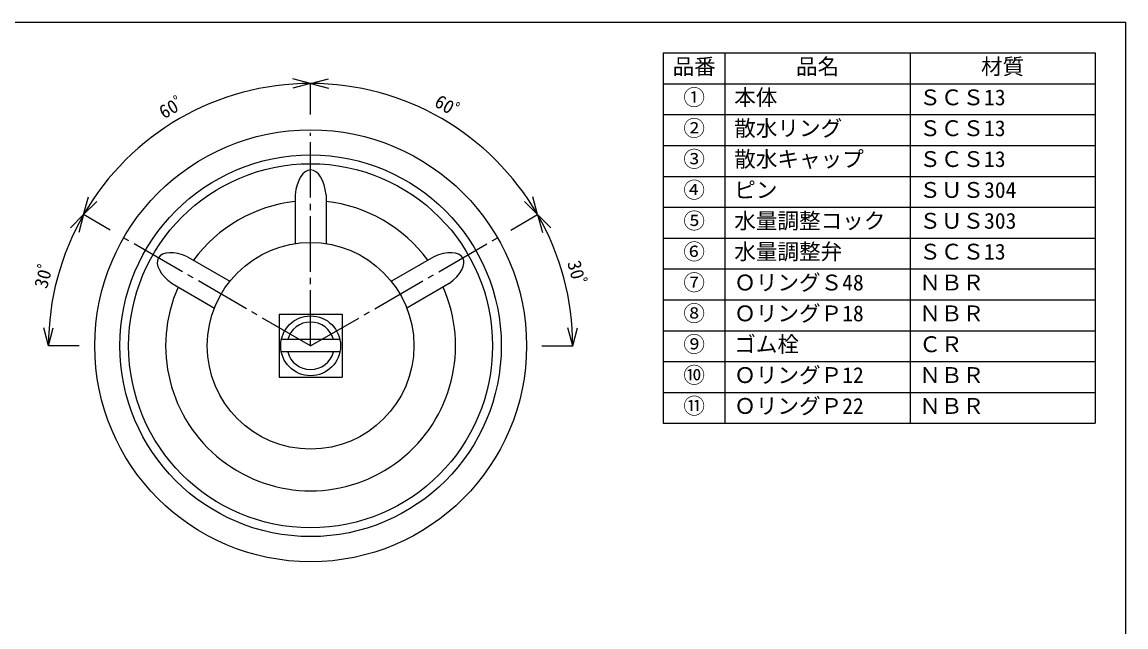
# Model space of a CAD drawing. Units: millimetres on the paper. Extents: x -588 to 140, y -97 to 211.
# Drawn here: x -38.9 to 140.1, y 1.1 to 99.1 of the extents above; entities that cross this region are included whole.
import ezdxf
from ezdxf.enums import TextEntityAlignment as Align

# ---------------------------------------------------------------- set-up
doc = ezdxf.new("R2010")
doc.units = ezdxf.units.MM
doc.linetypes.add('CHAIN2', pattern=[12, 9, -1, 1, -1])
for name, color, linetype in [('0-0_図面枠', 7, 'Continuous'), ('0-1_ノズル', 4, 'Continuous'), ('0-6', 4, 'Continuous'), ('0-8', 7, 'Continuous')]:
    doc.layers.add(name, color=color, linetype=linetype)
doc.styles.add('ＭＳ ゴシック', font='')
doc.styles.get('ＭＳ ゴシック').set_extended_font_data('MS Gothic')

msp = doc.modelspace()

# ---------------------------------------------------------------- linework, layer by layer
at = {"layer": '0-0_図面枠', "color": 5}
msp.add_line((-139.949, 99.1), (140.051, 99.1), dxfattribs=at)
msp.add_lwpolyline([(-139.949, 99.1), (-139.949, -96.9), (140.051, -96.9), (140.051, 99.1)], dxfattribs=at)
at = {"layer": '0-1_ノズル', "color": 7, "linetype": 'CHAIN2'}
for q in [(7.869, 81.151), (-22.441, 64.151), (38.18, 64.151)]:
    msp.add_line((7.869, 46.651), q, dxfattribs=at)
at = {"layer": '0-1_ノズル', "color": 7}
for p, q in [((5.369, 71.136), (5.369, 63.214)), ((10.369, 71.136), (10.369, 63.214)), ((-12.085, 61.059), (-5.224, 57.097)), ((27.824, 61.059), (20.963, 57.097)), ((-14.585, 56.729), (-7.724, 52.767)), ((30.324, 56.729), (23.463, 52.767))]:
    msp.add_line(p, q, dxfattribs=at)
at = {"layer": '0-1_ノズル', "color": 3}
for p, q in [((2.769, 51.751), (2.769, 41.551)), ((2.769, 41.551), (12.969, 41.551))]:
    msp.add_line(p, q, dxfattribs=at)
at = {"layer": '0-1_ノズル'}
for p, q in [((12.615, 47.651), (3.124, 47.651)), ((12.615, 45.651), (3.124, 45.651))]:
    msp.add_line(p, q, dxfattribs=at)
at = {"layer": '0-1_ノズル', "color": 3}
msp.add_lwpolyline([(2.769, 51.751), (12.969, 51.751), (12.969, 41.551)], dxfattribs=at)
for radius in [35, 30.915, 29.5, 29.5, 16.75]:
    msp.add_circle((7.869, 46.651), radius, dxfattribs=at)
at = {"layer": '0-1_ノズル'}
msp.add_circle((7.869, 46.651), 4.85, dxfattribs=at)
at = {"layer": '0-1_ノズル', "color": 3}
for start, end in [(96.10685, 143.89315), (36.10685, 83.89315), (156.10685, 23.89315)]:
    msp.add_arc((7.869, 46.651), 23.5, start, end, dxfattribs=at)
at = {"layer": '0-1_ノズル'}
for start, end in [(15.05465, 164.94535), (195.05465, 344.94535)]:
    msp.add_arc((7.869, 46.651), 3.85, start, end, dxfattribs=at)
at = {"layer": '0-1_ノズル', "color": 7}
for centre, major_axis in [((7.869, 70.151), (0, 5)), ((-12.482, 58.401), (-4.33, 2.5)), ((28.221, 58.401), (4.33, 2.5))]:
    msp.add_ellipse(centre, major_axis=major_axis, ratio=0.51, start_param=4.9107435, end_param=7.6556271, dxfattribs=at)
at = {"layer": '0-6'}
for p, q in [((7.869, 89.151), (4.972, 89.928)), ((7.869, 89.151), (10.767, 89.928)), ((7.869, 89.151), (4.972, 88.375)), ((7.869, 89.151), (10.767, 88.375)), ((7.869, 84.151), (7.869, 89.151)), ((7.869, 84.151), (7.869, 89.151)), ((-28.937, 67.901), (-28.16, 70.799)), ((-28.937, 67.901), (-26.815, 70.023)), ((44.676, 67.901), (42.554, 70.023)), ((44.676, 67.901), (43.899, 70.799)), ((-28.937, 67.901), (-31.058, 65.78)), ((-28.937, 67.901), (-29.713, 65.003)), ((-24.606, 65.401), (-28.937, 67.901)), ((-24.606, 65.401), (-28.937, 67.901)), ((40.345, 65.401), (44.676, 67.901)), ((40.345, 65.401), (44.676, 67.901)), ((44.676, 67.901), (46.797, 65.78)), ((44.676, 67.901), (45.452, 65.003)), ((-34.631, 46.651), (-35.407, 49.549)), ((-34.631, 46.651), (-33.854, 49.549)), ((50.369, 46.651), (49.593, 49.549)), ((50.369, 46.651), (51.146, 49.549)), ((-29.631, 46.651), (-34.631, 46.651)), ((45.369, 46.651), (50.369, 46.651))]:
    msp.add_line(p, q, dxfattribs=at)
for start, end in [(90, 150), (30, 90), (150, 180), (360, 30)]:
    msp.add_arc((7.869, 46.651), 42.5, start, end, dxfattribs=at)
at = {"layer": '0-8', "color": 5}
for p, q in [((65.051, 94.1), (65.051, 34.1)), ((65.051, 94.1), (135.051, 94.1)), ((75.051, 94.1), (75.051, 34.1)), ((105.051, 94.1), (105.051, 34.1)), ((135.051, 94.1), (135.051, 34.1)), ((65.051, 89.1), (135.051, 89.1)), ((65.051, 84.1), (135.051, 84.1)), ((65.051, 79.1), (135.051, 79.1)), ((65.051, 74.1), (135.051, 74.1)), ((65.051, 69.1), (135.051, 69.1)), ((65.051, 64.1), (135.051, 64.1)), ((65.051, 59.1), (135.051, 59.1)), ((65.051, 54.1), (135.051, 54.1)), ((65.051, 49.1), (135.051, 49.1)), ((65.051, 44.1), (135.051, 44.1)), ((65.051, 39.1), (135.051, 39.1)), ((65.051, 34.1), (135.051, 34.1))]:
    msp.add_line(p, q, dxfattribs=at)

# ---------------------------------------------------------------- texts
at = {"layer": '0-6', "color": 7, "style": 'ＭＳ ゴシック'}
for s, rotation, p in [('60ﾟ', 30, (-15.579, 82.765)), ('60ﾟ', 330, (27.421, 85.015)), ('30ﾟ', 75, (-34.248, 55.607)), ('30ﾟ', 285, (48.822, 59.954))]:
    msp.add_text(s, height=2.199, rotation=rotation, dxfattribs=at).set_placement(p, align=Align.BOTTOM_LEFT)
at = {"layer": '0-8', "style": 'ＭＳ ゴシック'}
for s, p in [('品番', (66.551, 89.85)), ('品名', (86.551, 89.85)), ('材質', (116.551, 89.85)), ('①', (68.301, 84.85)), ('本体', (76.551, 84.85)), ('ＳＣＳ13', (106.551, 84.85)), ('②', (68.301, 79.85)), ('散水リング', (76.551, 79.85)), ('ＳＣＳ13', (106.551, 79.85)), ('③', (68.301, 74.85)), ('散水キャップ', (76.551, 74.85)), ('ＳＣＳ13', (106.551, 74.85)), ('④', (68.301, 69.85)), ('ピン', (76.551, 69.85)), ('ＳＵＳ304', (106.551, 69.85)), ('⑤', (68.301, 64.85)), ('水量調整コック', (76.551, 64.85)), ('ＳＵＳ303', (106.551, 64.85)), ('⑥', (68.301, 59.85)), ('水量調整弁', (76.551, 59.85)), ('ＳＣＳ13', (106.551, 59.85)), ('⑦', (68.301, 54.85)), ('ＯリングＳ48', (76.551, 54.85)), ('ＮＢＲ', (106.551, 54.85)), ('⑧', (68.301, 49.85)), ('ＯリングＰ18', (76.551, 49.85)), ('ＮＢＲ', (106.551, 49.85)), ('⑨', (68.301, 44.85)), ('ゴム栓', (76.551, 44.85)), ('ＣＲ', (106.551, 44.85)), ('⑩', (68.301, 39.85)), ('ＯリングＰ12', (76.551, 39.85)), ('ＮＢＲ', (106.551, 39.85)), ('⑪', (68.301, 34.85)), ('ＯリングＰ22', (76.551, 34.85)), ('ＮＢＲ', (106.551, 34.85))]:
    msp.add_text(s, height=2.566, dxfattribs=at).set_placement(p, align=Align.BOTTOM_LEFT)

doc.saveas('drawing.dxf')
